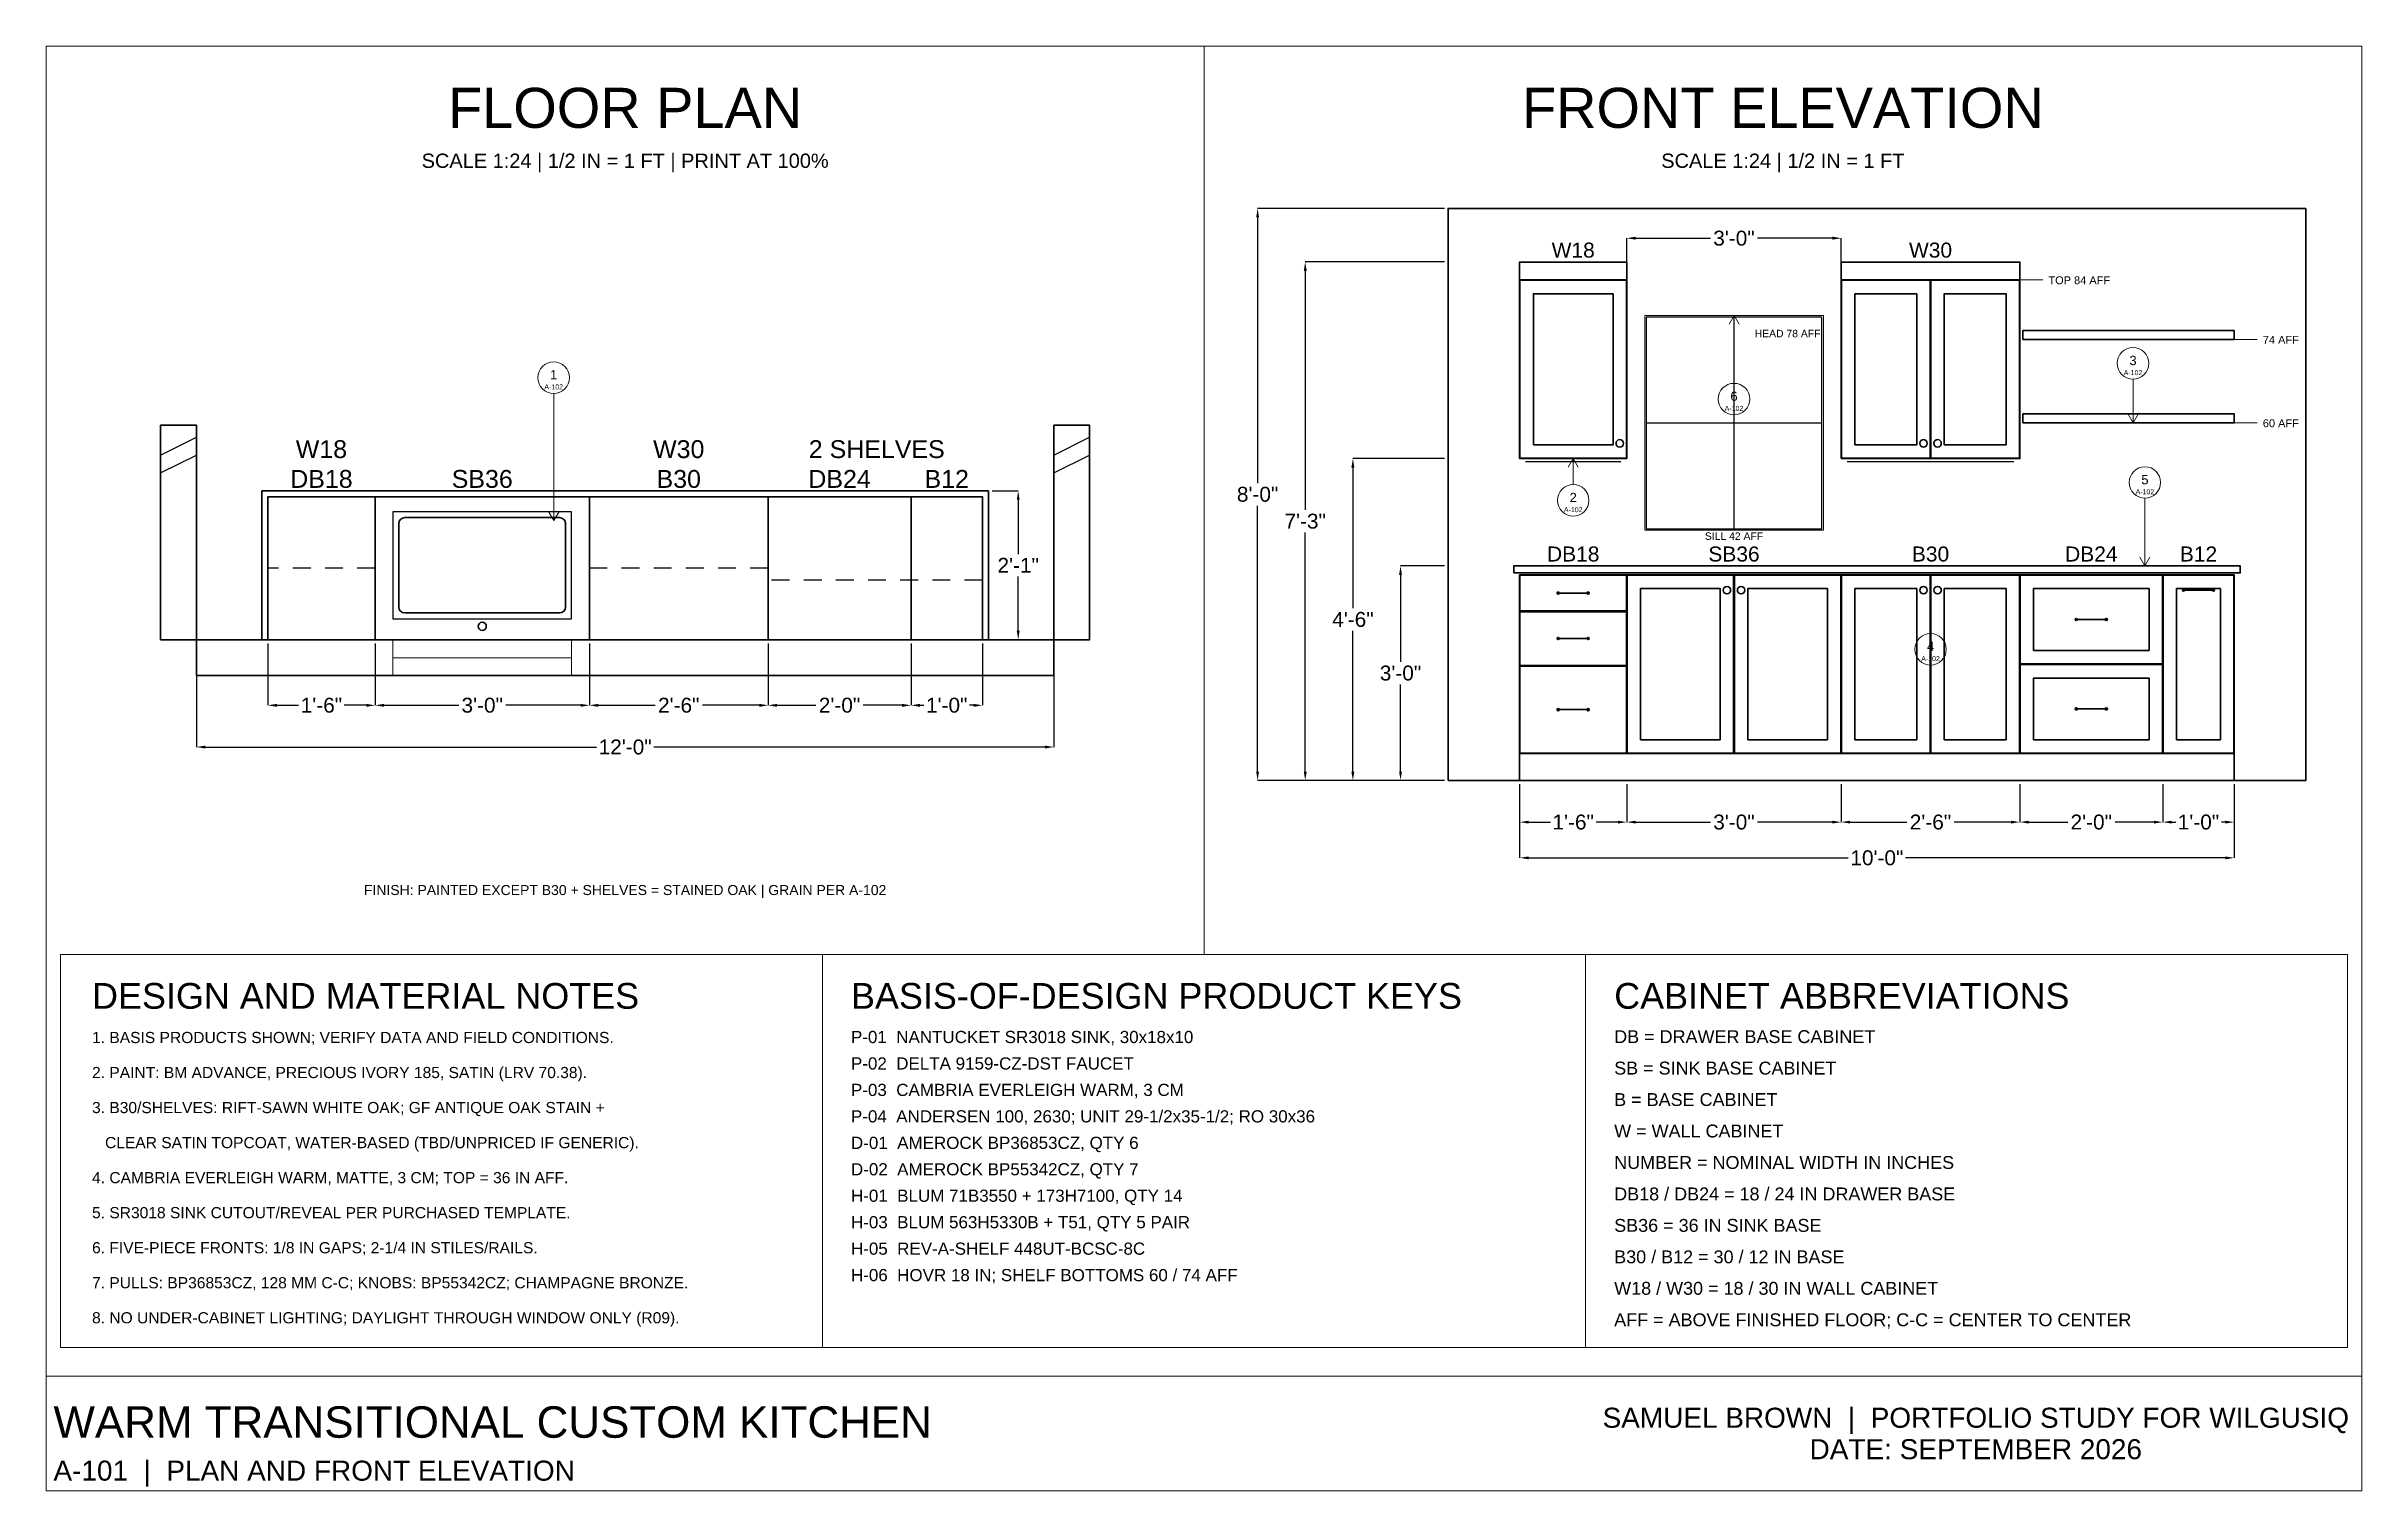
# Paper-space layout 'A-101' of a CAD drawing. Header units: inches. Extents: x 0.4 to 16.6, y 0.3 to 10.4.
import ezdxf
from ezdxf.enums import TextEntityAlignment as Align

# ---------------------------------------------------------------- set-up
doc = ezdxf.new("R2010")
doc.units = ezdxf.units.IN
doc.header["$MEASUREMENT"] = 0
doc.linetypes.add('HIDDEN2', pattern=[0.1875, 0.125, -0.0625])
for name, color, linetype, lineweight in [('A-ANNO', 6, 'Continuous', 18), ('A-DIMS', 2, 'Continuous', 18), ('A-GLAZ', 4, 'Continuous', 18), ('A-WALL', 8, 'Continuous', 35), ('I-CASE', 30, 'Continuous', 30), ('I-CASE-UPPR', 32, 'HIDDEN2', 25)]:
    doc.layers.add(name, color=color, linetype=linetype, lineweight=lineweight)
doc.layers.add('BOM-COORD', color=3, linetype='Continuous')
doc.styles.get("Standard").update_dxf_attribs({"font": 'arial.ttf'})
doc.dimstyles.get("Standard").update_dxf_attribs({"dimtxt": 0.18, "dimasz": 0.18, "dimexe": 0.18, "dimexo": 0.0625, "dimgap": 0.09, "dimtad": 0, "dimtih": 1, "dimtoh": 1, "dimdec": 4, "dimzin": 0, "dimdsep": 46, "dimtxsty": 'Standard', "dimcen": 0.09, "dimadec": 0, "dimazin": 0, "dimtfac": 1, "dimtdec": 4, "dimtofl": 0, "dimtmove": 0, "dimatfit": 3, "dimfxl": 1, "dimtolj": 1, "dimtzin": 0, "dimarcsym": 0})

# ---------------------------------------------------------------- blocks, each defined once
blk = doc.blocks.new('*D237')
at = {"layer": 'A-DIMS', "color": 0, "lineweight": -2, "transparency": 16777216}
for p, q in [((1.45, 6.274), (1.45, 5.55)), ((7.45, 6.274), (7.45, 5.55)), ((1.512, 5.55), (4.25, 5.55)), ((7.388, 5.55), (4.65, 5.55))]:
    blk.add_line(p, q, dxfattribs=at)
at = {"layer": 'A-DIMS', "color": 0, "transparency": 16777216}
for points in [[(1.512, 5.56), (1.512, 5.54), (1.45, 5.55)], [(7.388, 5.56), (7.388, 5.54), (7.45, 5.55)]]:
    blk.add_solid(points, dxfattribs=at)
at = {"layer": 'Defpoints', "color": 0, "transparency": 16777216}
for p in [(1.45, 6.3), (7.45, 6.3), (7.45, 5.55)]:
    blk.add_point(p, dxfattribs=at)
at = {"layer": 'A-DIMS', "color": 0, "transparency": 16777216, "insert": (4.45, 5.55), "char_height": 0.1042, "attachment_point": 5}
blk.add_mtext('\\A1;12\'-0"', dxfattribs=at)
blk = doc.blocks.new('*D238')
at = {"layer": 'A-DIMS', "color": 0, "lineweight": -2, "transparency": 16777216}
for p, q in [((1.95, 6.274), (1.95, 5.842)), ((2.7, 6.274), (2.7, 5.842)), ((2.013, 5.842), (2.165, 5.842)), ((2.638, 5.842), (2.485, 5.842))]:
    blk.add_line(p, q, dxfattribs=at)
at = {"layer": 'A-DIMS', "color": 0, "transparency": 16777216}
for points in [[(2.013, 5.852), (2.013, 5.831), (1.95, 5.842)], [(2.638, 5.852), (2.638, 5.831), (2.7, 5.842)]]:
    blk.add_solid(points, dxfattribs=at)
at = {"layer": 'Defpoints', "color": 0, "transparency": 16777216}
for p in [(1.95, 6.3), (2.7, 6.3), (2.7, 5.842)]:
    blk.add_point(p, dxfattribs=at)
at = {"layer": 'A-DIMS', "color": 0, "transparency": 16777216, "insert": (2.325, 5.842), "char_height": 0.1042, "attachment_point": 5}
blk.add_mtext('\\A1;1\'-6"', dxfattribs=at)
blk = doc.blocks.new('*D239')
at = {"layer": 'A-DIMS', "color": 0, "lineweight": -2, "transparency": 16777216}
for p, q in [((2.7, 6.274), (2.7, 5.842)), ((4.2, 6.274), (4.2, 5.842)), ((2.763, 5.842), (3.286, 5.842)), ((4.138, 5.842), (3.614, 5.842))]:
    blk.add_line(p, q, dxfattribs=at)
at = {"layer": 'A-DIMS', "color": 0, "transparency": 16777216}
for points in [[(2.763, 5.852), (2.763, 5.831), (2.7, 5.842)], [(4.138, 5.852), (4.138, 5.831), (4.2, 5.842)]]:
    blk.add_solid(points, dxfattribs=at)
at = {"layer": 'Defpoints', "color": 0, "transparency": 16777216}
for p in [(2.7, 6.3), (4.2, 6.3), (4.2, 5.842)]:
    blk.add_point(p, dxfattribs=at)
at = {"layer": 'A-DIMS', "color": 0, "transparency": 16777216, "insert": (3.45, 5.842), "char_height": 0.1042, "attachment_point": 5}
blk.add_mtext('\\A1;3\'-0"', dxfattribs=at)
blk = doc.blocks.new('*D240')
at = {"layer": 'A-DIMS', "color": 0, "lineweight": -2, "transparency": 16777216}
for p, q in [((4.2, 6.274), (4.2, 5.842)), ((5.45, 6.274), (5.45, 5.842)), ((4.263, 5.842), (4.66, 5.842)), ((5.388, 5.842), (4.99, 5.842))]:
    blk.add_line(p, q, dxfattribs=at)
at = {"layer": 'A-DIMS', "color": 0, "transparency": 16777216}
for points in [[(4.263, 5.852), (4.263, 5.831), (4.2, 5.842)], [(5.388, 5.852), (5.388, 5.831), (5.45, 5.842)]]:
    blk.add_solid(points, dxfattribs=at)
at = {"layer": 'Defpoints', "color": 0, "transparency": 16777216}
for p in [(4.2, 6.3), (5.45, 6.3), (5.45, 5.842)]:
    blk.add_point(p, dxfattribs=at)
at = {"layer": 'A-DIMS', "color": 0, "transparency": 16777216, "insert": (4.825, 5.842), "char_height": 0.1042, "attachment_point": 5}
blk.add_mtext('\\A1;2\'-6"', dxfattribs=at)
blk = doc.blocks.new('*D241')
at = {"layer": 'A-DIMS', "color": 0, "lineweight": -2, "transparency": 16777216}
for p, q in [((5.45, 6.274), (5.45, 5.842)), ((6.45, 6.274), (6.45, 5.842)), ((5.513, 5.842), (5.785, 5.842)), ((6.388, 5.842), (6.115, 5.842))]:
    blk.add_line(p, q, dxfattribs=at)
at = {"layer": 'A-DIMS', "color": 0, "transparency": 16777216}
for points in [[(5.513, 5.852), (5.513, 5.831), (5.45, 5.842)], [(6.388, 5.852), (6.388, 5.831), (6.45, 5.842)]]:
    blk.add_solid(points, dxfattribs=at)
at = {"layer": 'Defpoints', "color": 0, "transparency": 16777216}
for p in [(5.45, 6.3), (6.45, 6.3), (6.45, 5.842)]:
    blk.add_point(p, dxfattribs=at)
at = {"layer": 'A-DIMS', "color": 0, "transparency": 16777216, "insert": (5.95, 5.842), "char_height": 0.1042, "attachment_point": 5}
blk.add_mtext('\\A1;2\'-0"', dxfattribs=at)
blk = doc.blocks.new('*D242')
at = {"layer": 'A-DIMS', "color": 0, "lineweight": -2, "transparency": 16777216}
for p, q in [((6.45, 6.274), (6.45, 5.842)), ((6.95, 6.274), (6.95, 5.842)), ((6.513, 5.842), (6.54, 5.842)), ((6.888, 5.842), (6.86, 5.842))]:
    blk.add_line(p, q, dxfattribs=at)
at = {"layer": 'A-DIMS', "color": 0, "transparency": 16777216}
for points in [[(6.513, 5.852), (6.513, 5.831), (6.45, 5.842)], [(6.888, 5.852), (6.888, 5.831), (6.95, 5.842)]]:
    blk.add_solid(points, dxfattribs=at)
at = {"layer": 'Defpoints', "color": 0, "transparency": 16777216}
for p in [(6.45, 6.3), (6.95, 6.3), (6.95, 5.842)]:
    blk.add_point(p, dxfattribs=at)
at = {"layer": 'A-DIMS', "color": 0, "transparency": 16777216, "insert": (6.7, 5.842), "char_height": 0.1042, "attachment_point": 5}
blk.add_mtext('\\A1;1\'-0"', dxfattribs=at)
blk = doc.blocks.new('*D243')
at = {"layer": 'A-DIMS', "color": 0, "lineweight": -2, "transparency": 16777216}
for p, q in [((7.018, 7.342), (7.2, 7.342)), ((7.2, 7.279), (7.2, 6.899)), ((7.2, 6.363), (7.2, 6.743)), ((7.018, 6.3), (7.2, 6.3))]:
    blk.add_line(p, q, dxfattribs=at)
at = {"layer": 'A-DIMS', "color": 0, "transparency": 16777216}
for points in [[(7.19, 7.279), (7.21, 7.279), (7.2, 7.342)], [(7.19, 6.363), (7.21, 6.363), (7.2, 6.3)]]:
    blk.add_solid(points, dxfattribs=at)
at = {"layer": 'Defpoints', "color": 0, "transparency": 16777216}
for p in [(6.992, 7.342), (7.2, 7.342), (6.992, 6.3)]:
    blk.add_point(p, dxfattribs=at)
at = {"layer": 'A-DIMS', "color": 0, "transparency": 16777216, "insert": (7.2, 6.821), "char_height": 0.1042, "attachment_point": 5}
blk.add_mtext('\\A1;2\'-1"', dxfattribs=at)
blk = doc.blocks.new('*D244')
at = {"layer": 'A-DIMS', "color": 0, "lineweight": -2, "transparency": 16777216}
for p, q in [((10.708, 5.291), (10.708, 5.025)), ((11.458, 5.291), (11.458, 5.025)), ((10.771, 5.025), (10.924, 5.025)), ((11.396, 5.025), (11.243, 5.025))]:
    blk.add_line(p, q, dxfattribs=at)
at = {"layer": 'A-DIMS', "color": 0, "transparency": 16777216}
for points in [[(10.771, 5.035), (10.771, 5.015), (10.708, 5.025)], [(11.396, 5.035), (11.396, 5.015), (11.458, 5.025)]]:
    blk.add_solid(points, dxfattribs=at)
at = {"layer": 'Defpoints', "color": 0, "transparency": 16777216}
for p in [(10.708, 5.317), (11.458, 5.317), (11.458, 5.025)]:
    blk.add_point(p, dxfattribs=at)
at = {"layer": 'A-DIMS', "color": 0, "transparency": 16777216, "insert": (11.083, 5.025), "char_height": 0.1042, "attachment_point": 5}
blk.add_mtext('\\A1;1\'-6"', dxfattribs=at)
blk = doc.blocks.new('*D245')
at = {"layer": 'A-DIMS', "color": 0, "lineweight": -2, "transparency": 16777216}
for p, q in [((11.458, 5.291), (11.458, 5.025)), ((12.958, 5.291), (12.958, 5.025)), ((11.521, 5.025), (12.044, 5.025)), ((12.896, 5.025), (12.373, 5.025))]:
    blk.add_line(p, q, dxfattribs=at)
at = {"layer": 'A-DIMS', "color": 0, "transparency": 16777216}
for points in [[(11.521, 5.035), (11.521, 5.015), (11.458, 5.025)], [(12.896, 5.035), (12.896, 5.015), (12.958, 5.025)]]:
    blk.add_solid(points, dxfattribs=at)
at = {"layer": 'Defpoints', "color": 0, "transparency": 16777216}
for p in [(11.458, 5.317), (12.958, 5.317), (12.958, 5.025)]:
    blk.add_point(p, dxfattribs=at)
at = {"layer": 'A-DIMS', "color": 0, "transparency": 16777216, "insert": (12.208, 5.025), "char_height": 0.1042, "attachment_point": 5}
blk.add_mtext('\\A1;3\'-0"', dxfattribs=at)
blk = doc.blocks.new('*D246')
at = {"layer": 'A-DIMS', "color": 0, "lineweight": -2, "transparency": 16777216}
for p, q in [((12.958, 5.291), (12.958, 5.025)), ((14.208, 5.291), (14.208, 5.025)), ((13.021, 5.025), (13.418, 5.025)), ((14.146, 5.025), (13.749, 5.025))]:
    blk.add_line(p, q, dxfattribs=at)
at = {"layer": 'A-DIMS', "color": 0, "transparency": 16777216}
for points in [[(13.021, 5.035), (13.021, 5.015), (12.958, 5.025)], [(14.146, 5.035), (14.146, 5.015), (14.208, 5.025)]]:
    blk.add_solid(points, dxfattribs=at)
at = {"layer": 'Defpoints', "color": 0, "transparency": 16777216}
for p in [(12.958, 5.317), (14.208, 5.317), (14.208, 5.025)]:
    blk.add_point(p, dxfattribs=at)
at = {"layer": 'A-DIMS', "color": 0, "transparency": 16777216, "insert": (13.583, 5.025), "char_height": 0.1042, "attachment_point": 5}
blk.add_mtext('\\A1;2\'-6"', dxfattribs=at)
blk = doc.blocks.new('*D247')
at = {"layer": 'A-DIMS', "color": 0, "lineweight": -2, "transparency": 16777216}
for p, q in [((14.208, 5.291), (14.208, 5.025)), ((15.208, 5.291), (15.208, 5.025)), ((14.271, 5.025), (14.543, 5.025)), ((15.146, 5.025), (14.874, 5.025))]:
    blk.add_line(p, q, dxfattribs=at)
at = {"layer": 'A-DIMS', "color": 0, "transparency": 16777216}
for points in [[(14.271, 5.035), (14.271, 5.015), (14.208, 5.025)], [(15.146, 5.035), (15.146, 5.015), (15.208, 5.025)]]:
    blk.add_solid(points, dxfattribs=at)
at = {"layer": 'Defpoints', "color": 0, "transparency": 16777216}
for p in [(14.208, 5.317), (15.208, 5.317), (15.208, 5.025)]:
    blk.add_point(p, dxfattribs=at)
at = {"layer": 'A-DIMS', "color": 0, "transparency": 16777216, "insert": (14.708, 5.025), "char_height": 0.1042, "attachment_point": 5}
blk.add_mtext('\\A1;2\'-0"', dxfattribs=at)
blk = doc.blocks.new('*D248')
at = {"layer": 'A-DIMS', "color": 0, "lineweight": -2, "transparency": 16777216}
for p, q in [((15.208, 5.291), (15.208, 5.025)), ((15.708, 5.291), (15.708, 5.025)), ((15.271, 5.025), (15.299, 5.025)), ((15.646, 5.025), (15.618, 5.025))]:
    blk.add_line(p, q, dxfattribs=at)
at = {"layer": 'A-DIMS', "color": 0, "transparency": 16777216}
for points in [[(15.271, 5.035), (15.271, 5.015), (15.208, 5.025)], [(15.646, 5.035), (15.646, 5.015), (15.708, 5.025)]]:
    blk.add_solid(points, dxfattribs=at)
at = {"layer": 'Defpoints', "color": 0, "transparency": 16777216}
for p in [(15.208, 5.317), (15.708, 5.317), (15.708, 5.025)]:
    blk.add_point(p, dxfattribs=at)
at = {"layer": 'A-DIMS', "color": 0, "transparency": 16777216, "insert": (15.458, 5.025), "char_height": 0.1042, "attachment_point": 5}
blk.add_mtext('\\A1;1\'-0"', dxfattribs=at)
blk = doc.blocks.new('*D249')
at = {"layer": 'A-DIMS', "color": 0, "lineweight": -2, "transparency": 16777216}
for p, q in [((10.708, 5.291), (10.708, 4.775)), ((15.708, 5.291), (15.708, 4.775)), ((10.771, 4.775), (13.008, 4.775)), ((15.646, 4.775), (13.408, 4.775))]:
    blk.add_line(p, q, dxfattribs=at)
at = {"layer": 'A-DIMS', "color": 0, "transparency": 16777216}
for points in [[(10.771, 4.785), (10.771, 4.765), (10.708, 4.775)], [(15.646, 4.785), (15.646, 4.765), (15.708, 4.775)]]:
    blk.add_solid(points, dxfattribs=at)
at = {"layer": 'Defpoints', "color": 0, "transparency": 16777216}
for p in [(10.708, 5.317), (15.708, 5.317), (15.708, 4.775)]:
    blk.add_point(p, dxfattribs=at)
at = {"layer": 'A-DIMS', "color": 0, "transparency": 16777216, "insert": (13.208, 4.775), "char_height": 0.1042, "attachment_point": 5}
blk.add_mtext('\\A1;10\'-0"', dxfattribs=at)
blk = doc.blocks.new('*D250')
at = {"layer": 'A-DIMS', "color": 0, "lineweight": -2, "transparency": 16777216}
for p, q in [((10.182, 6.817), (9.875, 6.817)), ((9.875, 6.754), (9.875, 6.146)), ((9.875, 5.379), (9.875, 5.987)), ((10.182, 5.317), (9.875, 5.317))]:
    blk.add_line(p, q, dxfattribs=at)
at = {"layer": 'A-DIMS', "color": 0, "transparency": 16777216}
for points in [[(9.865, 6.754), (9.885, 6.754), (9.875, 6.817)], [(9.865, 5.379), (9.885, 5.379), (9.875, 5.317)]]:
    blk.add_solid(points, dxfattribs=at)
at = {"layer": 'Defpoints', "color": 0, "transparency": 16777216}
for p in [(9.875, 6.817), (10.208, 6.817), (10.208, 5.317)]:
    blk.add_point(p, dxfattribs=at)
at = {"layer": 'A-DIMS', "color": 0, "transparency": 16777216, "insert": (9.875, 6.067), "char_height": 0.1042, "attachment_point": 5}
blk.add_mtext('\\A1;3\'-0"', dxfattribs=at)
blk = doc.blocks.new('*D251')
at = {"layer": 'A-DIMS', "color": 0, "lineweight": -2, "transparency": 16777216}
for p, q in [((10.182, 7.567), (9.542, 7.567)), ((9.542, 7.504), (9.542, 6.521)), ((9.542, 5.379), (9.542, 6.362)), ((10.182, 5.317), (9.542, 5.317))]:
    blk.add_line(p, q, dxfattribs=at)
at = {"layer": 'A-DIMS', "color": 0, "transparency": 16777216}
for points in [[(9.531, 7.504), (9.552, 7.504), (9.542, 7.567)], [(9.531, 5.379), (9.552, 5.379), (9.542, 5.317)]]:
    blk.add_solid(points, dxfattribs=at)
at = {"layer": 'Defpoints', "color": 0, "transparency": 16777216}
for p in [(9.542, 7.567), (10.208, 7.567), (10.208, 5.317)]:
    blk.add_point(p, dxfattribs=at)
at = {"layer": 'A-DIMS', "color": 0, "transparency": 16777216, "insert": (9.542, 6.442), "char_height": 0.1042, "attachment_point": 5}
blk.add_mtext('\\A1;4\'-6"', dxfattribs=at)
blk = doc.blocks.new('*D252')
at = {"layer": 'A-DIMS', "color": 0, "lineweight": -2, "transparency": 16777216}
for p, q in [((10.182, 8.942), (9.208, 8.942)), ((9.208, 8.879), (9.208, 7.208)), ((9.208, 5.379), (9.208, 7.05)), ((10.182, 5.317), (9.208, 5.317))]:
    blk.add_line(p, q, dxfattribs=at)
at = {"layer": 'A-DIMS', "color": 0, "transparency": 16777216}
for points in [[(9.198, 8.879), (9.219, 8.879), (9.208, 8.942)], [(9.198, 5.379), (9.219, 5.379), (9.208, 5.317)]]:
    blk.add_solid(points, dxfattribs=at)
at = {"layer": 'Defpoints', "color": 0, "transparency": 16777216}
for p in [(9.208, 8.942), (10.208, 8.942), (10.208, 5.317)]:
    blk.add_point(p, dxfattribs=at)
at = {"layer": 'A-DIMS', "color": 0, "transparency": 16777216, "insert": (9.208, 7.129), "char_height": 0.1042, "attachment_point": 5}
blk.add_mtext('\\A1;7\'-3"', dxfattribs=at)
blk = doc.blocks.new('*D253')
at = {"layer": 'A-DIMS', "color": 0, "lineweight": -2, "transparency": 16777216}
for p, q in [((10.182, 9.317), (8.875, 9.317)), ((8.875, 9.254), (8.875, 7.396)), ((8.875, 5.379), (8.875, 7.237)), ((10.182, 5.317), (8.875, 5.317))]:
    blk.add_line(p, q, dxfattribs=at)
at = {"layer": 'A-DIMS', "color": 0, "transparency": 16777216}
for points in [[(8.865, 9.254), (8.885, 9.254), (8.875, 9.317)], [(8.865, 5.379), (8.885, 5.379), (8.875, 5.317)]]:
    blk.add_solid(points, dxfattribs=at)
at = {"layer": 'Defpoints', "color": 0, "transparency": 16777216}
for p in [(8.875, 9.317), (10.208, 9.317), (10.208, 5.317)]:
    blk.add_point(p, dxfattribs=at)
at = {"layer": 'A-DIMS', "color": 0, "transparency": 16777216, "insert": (8.875, 7.317), "char_height": 0.1042, "attachment_point": 5}
blk.add_mtext('\\A1;8\'-0"', dxfattribs=at)
blk = doc.blocks.new('*D254')
at = {"layer": 'A-DIMS', "color": 0, "lineweight": -2, "transparency": 16777216}
for p, q in [((11.458, 8.593), (11.458, 9.108)), ((11.521, 9.108), (12.044, 9.108)), ((12.896, 9.108), (12.373, 9.108)), ((12.958, 8.593), (12.958, 9.108))]:
    blk.add_line(p, q, dxfattribs=at)
at = {"layer": 'A-DIMS', "color": 0, "transparency": 16777216}
for points in [[(11.521, 9.119), (11.521, 9.098), (11.458, 9.108)], [(12.896, 9.119), (12.896, 9.098), (12.958, 9.108)]]:
    blk.add_solid(points, dxfattribs=at)
at = {"layer": 'Defpoints', "color": 0, "transparency": 16777216}
for p in [(12.958, 9.108), (11.458, 8.567), (12.958, 8.567)]:
    blk.add_point(p, dxfattribs=at)
at = {"layer": 'A-DIMS', "color": 0, "transparency": 16777216, "insert": (12.208, 9.108), "char_height": 0.1042, "attachment_point": 5}
blk.add_mtext('\\A1;3\'-0"', dxfattribs=at)

psp = doc.layouts.new('A-101')

# ---------------------------------------------------------------- linework, layer by layer
at = {"layer": 'A-ANNO', "color": 7}
for p, q in [((8.5, 4.1), (8.5, 10.45)), ((14.20833, 8.81667), (14.36833, 8.81667)), ((12.17333, 8.50667), (12.20833, 8.56667)), ((12.20833, 8.09333), (12.20833, 8.56667)), ((12.24333, 8.50667), (12.20833, 8.56667)), ((15.70833, 8.4), (15.86833, 8.4)), ((15, 8.12333), (15, 7.81667)), ((3.95, 8.02333), (3.95, 7.13333)), ((14.965, 7.87667), (15, 7.81667)), ((15.035, 7.87667), (15, 7.81667)), ((15.70833, 7.81667), (15.86833, 7.81667)), ((11.04833, 7.50667), (11.08333, 7.56667)), ((11.08333, 7.385), (11.08333, 7.56667)), ((11.11833, 7.50667), (11.08333, 7.56667)), ((15.08333, 7.29), (15.08333, 6.81667)), ((3.915, 7.19333), (3.95, 7.13333)), ((3.985, 7.19333), (3.95, 7.13333)), ((15.04833, 6.87667), (15.08333, 6.81667)), ((15.11833, 6.87667), (15.08333, 6.81667)), ((5.83, 1.35), (5.83, 4.1)), ((11.17, 1.35), (11.17, 4.1)), ((0.4, 1.15), (16.6, 1.15))]:
    psp.add_line(p, q, dxfattribs=at)
for points in [[(0.4, 0.35), (16.6, 0.35), (16.6, 10.45), (0.4, 10.45)], [(0.5, 1.35), (16.5, 1.35), (16.5, 4.1), (0.5, 4.1)]]:
    psp.add_lwpolyline(points, close=True, dxfattribs=at)
for centre in [(15, 8.23333), (3.95, 8.13333), (12.20833, 7.98333), (15.08333, 7.4), (11.08333, 7.275), (13.58333, 6.23333)]:
    psp.add_circle(centre, 0.11, dxfattribs=at)
at = {"layer": 'A-GLAZ', "color": 7}
psp.add_line((2.825, 6.175), (4.075, 6.175), dxfattribs=at)
for points in [[(11.58333, 7.06667), (12.83333, 7.06667), (12.83333, 8.56667), (11.58333, 8.56667)], [(2.825, 6.05), (4.075, 6.05), (4.075, 6.3), (2.825, 6.3)]]:
    psp.add_lwpolyline(points, close=True, dxfattribs=at)
at = {"layer": 'A-WALL', "color": 7}
psp.add_line((10.20833, 5.31667), (16.20833, 5.31667), dxfattribs=at)
for points in [[(10.20833, 5.31667), (16.20833, 5.31667), (16.20833, 9.31667), (10.20833, 9.31667)], [(1.2, 6.3), (1.45, 6.3), (1.45, 7.8), (1.2, 7.8)], [(7.45, 6.3), (7.7, 6.3), (7.7, 7.8), (7.45, 7.8)], [(1.45, 6.05), (7.45, 6.05), (7.45, 6.3), (1.45, 6.3)]]:
    psp.add_lwpolyline(points, close=True, dxfattribs=at)
at = {"layer": 'BOM-COORD', "color": 7}
for p, q in [((12.20833, 7.07708), (12.20833, 8.55625)), ((11.59375, 7.81667), (12.82292, 7.81667)), ((1.2, 7.59167), (1.45, 7.71667)), ((7.45, 7.59167), (7.7, 7.71667)), ((1.2, 7.46667), (1.45, 7.59167)), ((7.45, 7.46667), (7.7, 7.59167)), ((10.75, 7.54583), (11.41667, 7.54583)), ((13, 7.54583), (14.16667, 7.54583))]:
    psp.add_line(p, q, dxfattribs=at)
for points in [[(11.59375, 7.07708), (12.82292, 7.07708), (12.82292, 8.55625), (11.59375, 8.55625)], [(2.825, 6.44583), (4.075, 6.44583), (4.075, 7.19583), (2.825, 7.19583)]]:
    psp.add_lwpolyline(points, close=True, dxfattribs=at)
at = {"layer": 'I-CASE', "color": 7}
for p, q in [((15.34375, 6.6474), (15.57292, 6.6474)), ((10.96875, 6.62656), (11.19792, 6.62656)), ((14.59375, 6.44167), (14.82292, 6.44167)), ((10.96875, 6.30885), (11.19792, 6.30885)), ((10.96875, 5.81146), (11.19792, 5.81146)), ((14.59375, 5.81667), (14.82292, 5.81667))]:
    psp.add_line(p, q, dxfattribs=at)
for points in [[(10.70833, 8.81667), (11.45833, 8.81667), (11.45833, 8.94167), (10.70833, 8.94167)], [(12.95833, 8.81667), (14.20833, 8.81667), (14.20833, 8.94167), (12.95833, 8.94167)], [(10.70833, 7.56667), (11.45833, 7.56667), (11.45833, 8.81667), (10.70833, 8.81667)], [(10.71094, 7.56927), (11.45573, 7.56927), (11.45573, 8.81406), (10.71094, 8.81406)], [(12.95833, 7.56667), (14.20833, 7.56667), (14.20833, 8.81667), (12.95833, 8.81667)], [(12.96094, 7.56927), (13.58073, 7.56927), (13.58073, 8.81406), (12.96094, 8.81406)], [(13.58594, 7.56927), (14.20573, 7.56927), (14.20573, 8.81406), (13.58594, 8.81406)], [(10.80469, 7.66302), (11.36198, 7.66302), (11.36198, 8.72031), (10.80469, 8.72031)], [(13.05469, 7.66302), (13.48698, 7.66302), (13.48698, 8.72031), (13.05469, 8.72031)], [(13.67969, 7.66302), (14.11198, 7.66302), (14.11198, 8.72031), (13.67969, 8.72031)], [(14.22917, 8.4), (15.70833, 8.4), (15.70833, 8.4625), (14.22917, 8.4625)], [(14.22917, 7.81667), (15.70833, 7.81667), (15.70833, 7.87917), (14.22917, 7.87917)], [(1.90833, 6.3), (6.99167, 6.3), (6.99167, 7.34167), (1.90833, 7.34167)], [(1.95, 6.3), (2.7, 6.3), (2.7, 7.3), (1.95, 7.3)], [(2.7, 6.3), (4.2, 6.3), (4.2, 7.3), (2.7, 7.3)], [(4.2, 6.3), (5.45, 6.3), (5.45, 7.3), (4.2, 7.3)], [(5.45, 6.3), (6.45, 6.3), (6.45, 7.3), (5.45, 7.3)], [(6.45, 6.3), (6.95, 6.3), (6.95, 7.3), (6.45, 7.3)], [(10.66667, 6.76746), (15.75, 6.76746), (15.75, 6.81667), (10.66667, 6.81667)], [(10.70833, 5.50417), (11.45833, 5.50417), (11.45833, 6.75417), (10.70833, 6.75417)], [(10.71094, 6.50156), (11.45573, 6.50156), (11.45573, 6.75156), (10.71094, 6.75156)], [(11.45833, 5.50417), (12.95833, 5.50417), (12.95833, 6.75417), (11.45833, 6.75417)], [(11.46094, 5.50677), (12.20573, 5.50677), (12.20573, 6.75156), (11.46094, 6.75156)], [(11.55469, 5.60052), (12.11198, 5.60052), (12.11198, 6.65781), (11.55469, 6.65781)], [(12.21094, 5.50677), (12.95573, 5.50677), (12.95573, 6.75156), (12.21094, 6.75156)], [(12.30469, 5.60052), (12.86198, 5.60052), (12.86198, 6.65781), (12.30469, 6.65781)], [(12.95833, 5.50417), (14.20833, 5.50417), (14.20833, 6.75417), (12.95833, 6.75417)], [(12.96094, 5.50677), (13.58073, 5.50677), (13.58073, 6.75156), (12.96094, 6.75156)], [(13.05469, 5.60052), (13.48698, 5.60052), (13.48698, 6.65781), (13.05469, 6.65781)], [(13.58594, 5.50677), (14.20573, 5.50677), (14.20573, 6.75156), (13.58594, 6.75156)], [(13.67969, 5.60052), (14.11198, 5.60052), (14.11198, 6.65781), (13.67969, 6.65781)], [(14.20833, 5.50417), (15.20833, 5.50417), (15.20833, 6.75417), (14.20833, 6.75417)], [(14.21094, 6.13177), (15.20573, 6.13177), (15.20573, 6.75156), (14.21094, 6.75156)], [(14.30469, 6.22552), (15.11198, 6.22552), (15.11198, 6.65781), (14.30469, 6.65781)], [(15.20833, 5.50417), (15.70833, 5.50417), (15.70833, 6.75417), (15.20833, 6.75417)], [(15.21094, 5.50677), (15.70573, 5.50677), (15.70573, 6.75156), (15.21094, 6.75156)], [(15.30469, 5.60052), (15.61198, 5.60052), (15.61198, 6.65781), (15.30469, 6.65781)], [(10.71094, 6.12135), (11.45573, 6.12135), (11.45573, 6.49635), (10.71094, 6.49635)], [(10.71094, 5.50677), (11.45573, 5.50677), (11.45573, 6.11615), (10.71094, 6.11615)], [(14.21094, 5.50677), (15.20573, 5.50677), (15.20573, 6.12656), (14.21094, 6.12656)], [(14.30469, 5.60052), (15.11198, 5.60052), (15.11198, 6.03281), (14.30469, 6.03281)], [(10.70833, 5.31667), (15.70833, 5.31667), (15.70833, 5.50417), (10.70833, 5.50417)]]:
    psp.add_lwpolyline(points, close=True, dxfattribs=at)
psp.add_lwpolyline([(2.90833, 6.4875), (3.99167, 6.4875, 0.41421356), (4.03333, 6.52917), (4.03333, 7.1125, 0.41421356), (3.99167, 7.15417), (2.90833, 7.15417, 0.41421356), (2.86667, 7.1125), (2.86667, 6.52917, 0.41421356)], format="xyb", close=True, dxfattribs=at)
for centre, radius in [((11.40885, 7.67344), 0.02604), ((13.53385, 7.67344), 0.02604), ((13.63281, 7.67344), 0.02604), ((12.15885, 6.6474), 0.02604), ((12.25781, 6.6474), 0.02604), ((13.53385, 6.6474), 0.02604), ((13.63281, 6.6474), 0.02604), ((15.35335, 6.6475), 0.0075), ((15.56332, 6.6475), 0.0075), ((10.97835, 6.62667), 0.0075), ((11.18832, 6.62667), 0.0075), ((3.45, 6.39375), 0.02865), ((14.60335, 6.44167), 0.0075), ((14.81332, 6.44167), 0.0075), ((10.97835, 6.30875), 0.0075), ((11.18832, 6.30875), 0.0075), ((10.97835, 5.81167), 0.0075), ((11.18832, 5.81167), 0.0075), ((14.60335, 5.81667), 0.0075), ((14.81332, 5.81667), 0.0075)]:
    psp.add_circle(centre, radius, dxfattribs=at)
at = {"layer": 'I-CASE-UPPR', "color": 7}
for points in [[(1.95, 6.3), (2.7, 6.3), (2.7, 6.8), (1.95, 6.8)], [(4.2, 6.3), (5.45, 6.3), (5.45, 6.8), (4.2, 6.8)], [(5.45, 6.3), (6.95, 6.3), (6.95, 6.71667), (5.45, 6.71667)]]:
    psp.add_lwpolyline(points, close=True, dxfattribs=at)

# ---------------------------------------------------------------- texts
at = {"layer": 'A-ANNO', "color": 7}
for s, height, p in [('FLOOR PLAN', 0.28, (4.45, 10.02)), ('FRONT ELEVATION', 0.28, (12.55, 10.02)), ('SCALE 1:24 | 1/2 IN = 1 FT | PRINT AT 100%', 0.1, (4.45, 9.65)), ('SCALE 1:24 | 1/2 IN = 1 FT', 0.1, (12.55, 9.65)), ('W18', 0.105, (11.08333, 9.025)), ('W30', 0.105, (13.58333, 9.025)), ('HEAD 78 AFF', 0.052, (12.58333, 8.44167)), ('3', 0.065, (15, 8.25333)), ('1', 0.065, (3.95, 8.15333)), ('A-102', 0.035, (15, 8.16833)), ('A-102', 0.035, (3.95, 8.06833)), ('6', 0.065, (12.20833, 8.00333)), ('A-102', 0.035, (12.20833, 7.91833)), ('W18', 0.125, (2.325, 7.63333)), ('W30', 0.125, (4.825, 7.63333)), ('2 SHELVES', 0.125, (6.21042, 7.63333)), ('DB18', 0.125, (2.325, 7.425)), ('SB36', 0.125, (3.45, 7.425)), ('B30', 0.125, (4.825, 7.425)), ('DB24', 0.125, (5.95, 7.425)), ('B12', 0.125, (6.7, 7.425)), ('5', 0.065, (15.08333, 7.42)), ('2', 0.065, (11.08333, 7.295)), ('A-102', 0.035, (15.08333, 7.335)), ('A-102', 0.035, (11.08333, 7.21)), ('SILL 42 AFF', 0.052, (12.20833, 7.025)), ('DB18', 0.105, (11.08333, 6.9)), ('SB36', 0.105, (12.20833, 6.9)), ('B30', 0.105, (13.58333, 6.9)), ('DB24', 0.105, (14.70833, 6.9)), ('B12', 0.105, (15.45833, 6.9)), ('A-102', 0.035, (13.58333, 6.16833)), ('4', 0.065, (13.58333, 6.25333)), ('FINISH: PAINTED EXCEPT B30 + SHELVES = STAINED OAK | GRAIN PER A-102', 0.07, (4.45, 4.55)), ('SAMUEL BROWN  |  PORTFOLIO STUDY FOR WILGUSIQ', 0.14, (13.9, 0.86)), ('DATE: SEPTEMBER 2026', 0.14, (13.9, 0.64))]:
    psp.add_text(s, height=height, dxfattribs=at).set_placement(p, align=Align.MIDDLE_CENTER)
for s, height, p in [('TOP 84 AFF', 0.055, (14.40833, 8.78667)), ('74 AFF', 0.055, (15.90833, 8.37)), ('60 AFF', 0.055, (15.90833, 7.78667)), ('DESIGN AND MATERIAL NOTES', 0.18, (0.72, 3.72)), ('BASIS-OF-DESIGN PRODUCT KEYS', 0.18, (6.03, 3.72)), ('CABINET ABBREVIATIONS', 0.18, (11.37, 3.72)), ('P-01  NANTUCKET SR3018 SINK, 30x18x10', 0.085, (6.03, 3.48)), ('DB = DRAWER BASE CABINET', 0.09, (11.37, 3.48)), ('1. BASIS PRODUCTS SHOWN; VERIFY DATA AND FIELD CONDITIONS.', 0.078, (0.72, 3.48)), ('2. PAINT: BM ADVANCE, PRECIOUS IVORY 185, SATIN (LRV 70.38).', 0.078, (0.72, 3.235)), ('P-02  DELTA 9159-CZ-DST FAUCET', 0.085, (6.03, 3.295)), ('SB = SINK BASE CABINET', 0.09, (11.37, 3.26)), ('P-03  CAMBRIA EVERLEIGH WARM, 3 CM', 0.085, (6.03, 3.11)), ('B = BASE CABINET', 0.09, (11.37, 3.04)), ('3. B30/SHELVES: RIFT-SAWN WHITE OAK; GF ANTIQUE OAK STAIN +', 0.078, (0.72, 2.99)), ('P-04  ANDERSEN 100, 2630; UNIT 29-1/2x35-1/2; RO 30x36', 0.085, (6.03, 2.925)), ('   CLEAR SATIN TOPCOAT, WATER-BASED (TBD/UNPRICED IF GENERIC).', 0.078, (0.72, 2.745)), ('D-01  AMEROCK BP36853CZ, QTY 6', 0.085, (6.03, 2.74)), ('W = WALL CABINET', 0.09, (11.37, 2.82)), ('D-02  AMEROCK BP55342CZ, QTY 7', 0.085, (6.03, 2.555)), ('NUMBER = NOMINAL WIDTH IN INCHES', 0.09, (11.37, 2.6)), ('4. CAMBRIA EVERLEIGH WARM, MATTE, 3 CM; TOP = 36 IN AFF.', 0.078, (0.72, 2.5)), ('H-01  BLUM 71B3550 + 173H7100, QTY 14', 0.085, (6.03, 2.37)), ('DB18 / DB24 = 18 / 24 IN DRAWER BASE', 0.09, (11.37, 2.38)), ('5. SR3018 SINK CUTOUT/REVEAL PER PURCHASED TEMPLATE.', 0.078, (0.72, 2.255)), ('H-03  BLUM 563H5330B + T51, QTY 5 PAIR', 0.085, (6.03, 2.185)), ('SB36 = 36 IN SINK BASE', 0.09, (11.37, 2.16)), ('6. FIVE-PIECE FRONTS: 1/8 IN GAPS; 2-1/4 IN STILES/RAILS.', 0.078, (0.72, 2.01)), ('H-05  REV-A-SHELF 448UT-BCSC-8C', 0.085, (6.03, 2)), ('B30 / B12 = 30 / 12 IN BASE', 0.09, (11.37, 1.94)), ('7. PULLS: BP36853CZ, 128 MM C-C; KNOBS: BP55342CZ; CHAMPAGNE BRONZE.', 0.078, (0.72, 1.765)), ('H-06  HOVR 18 IN; SHELF BOTTOMS 60 / 74 AFF', 0.085, (6.03, 1.815)), ('W18 / W30 = 18 / 30 IN WALL CABINET', 0.09, (11.37, 1.72)), ('8. NO UNDER-CABINET LIGHTING; DAYLIGHT THROUGH WINDOW ONLY (R09).', 0.078, (0.72, 1.52)), ('AFF = ABOVE FINISHED FLOOR; C-C = CENTER TO CENTER', 0.09, (11.37, 1.5)), ('WARM TRANSITIONAL CUSTOM KITCHEN', 0.22, (0.45, 0.72)), ('A-101  |  PLAN AND FRONT ELEVATION', 0.14, (0.45, 0.42))]:
    psp.add_text(s, height=height, dxfattribs=at).set_placement(p)

# ---------------------------------------------------------------- dimensions: what is measured, and where the dimension line sits
at = {"layer": 'A-DIMS', "color": 7}
for p1, p2, distance, text, picture, middle in [((10.20833, 5.31667), (10.20833, 9.31667), 1.33333, '8\'-0"', '*D253', (8.875, 7.31667)), ((11.45833, 8.56667), (12.95833, 8.56667), 0.54167, '3\'-0"', '*D254', (12.20833, 9.10833)), ((10.20833, 5.31667), (10.20833, 8.94167), 1, '7\'-3"', '*D252', (9.20833, 7.12917)), ((10.20833, 5.31667), (10.20833, 7.56667), 0.66667, '4\'-6"', '*D251', (9.54167, 6.44167)), ((6.99167, 6.3), (6.99167, 7.34167), -0.20833, '2\'-1"', '*D243', (7.2, 6.82083)), ((10.20833, 5.31667), (10.20833, 6.81667), 0.33333, '3\'-0"', '*D250', (9.875, 6.06667)), ((1.45, 6.3), (7.45, 6.3), -0.75, '12\'-0"', '*D237', (4.45, 5.55)), ((1.95, 6.3), (2.7, 6.3), -0.45833, '1\'-6"', '*D238', (2.325, 5.84167)), ((2.7, 6.3), (4.2, 6.3), -0.45833, '3\'-0"', '*D239', (3.45, 5.84167)), ((4.2, 6.3), (5.45, 6.3), -0.45833, '2\'-6"', '*D240', (4.825, 5.84167)), ((5.45, 6.3), (6.45, 6.3), -0.45833, '2\'-0"', '*D241', (5.95, 5.84167)), ((6.45, 6.3), (6.95, 6.3), -0.45833, '1\'-0"', '*D242', (6.7, 5.84167)), ((10.70833, 5.31667), (11.45833, 5.31667), -0.29167, '1\'-6"', '*D244', (11.08333, 5.025)), ((10.70833, 5.31667), (15.70833, 5.31667), -0.54167, '10\'-0"', '*D249', (13.20833, 4.775)), ((11.45833, 5.31667), (12.95833, 5.31667), -0.29167, '3\'-0"', '*D245', (12.20833, 5.025)), ((12.95833, 5.31667), (14.20833, 5.31667), -0.29167, '2\'-6"', '*D246', (13.58333, 5.025)), ((14.20833, 5.31667), (15.20833, 5.31667), -0.29167, '2\'-0"', '*D247', (14.70833, 5.025)), ((15.20833, 5.31667), (15.70833, 5.31667), -0.29167, '1\'-0"', '*D248', (15.45833, 5.025))]:
    dim = psp.add_aligned_dim(p1=p1, p2=p2, distance=distance, text=text, dimstyle='Standard', override={"dimtxt": 0.1042, "dimasz": 0.0625, "dimexe": 0, "dimexo": 0.026, "dimgap": 0.026, "dimdle": 0}, dxfattribs=at)
    dim.commit()
    dim.dimension.update_dxf_attribs({"geometry": picture, "text_midpoint": middle})

doc.saveas('drawing.dxf')
